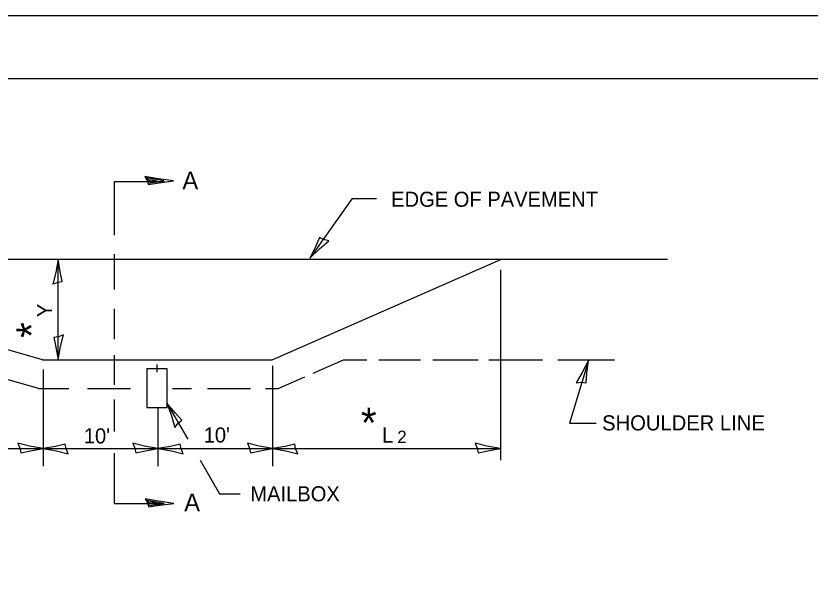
# Model space of a CAD drawing. Extents: x 1875357 to 1890680, y 2257528 to 2269761.
# Drawn here: x 1877347.5 to 1877664, y 2268518.2 to 2268740.7 of the extents above; entities that cross this region are included whole.
import ezdxf

# ---------------------------------------------------------------- set-up
doc = ezdxf.new("R2010")
doc.units = 0
for name, color, linetype in [('Level 63', 7, 'Continuous'), ('ROW_PR_Notes', 7, 'Continuous'), ('Sheets_50 Reference Boundary', 7, 'Continuous'), ('Sheets_General Details', 7, 'Continuous'), ('Sheets_Printer Plotting Border', 7, 'Continuous')]:
    doc.layers.add(name, color=color, linetype=linetype)

msp = doc.modelspace()

# ---------------------------------------------------------------- linework, layer by layer
at = {"layer": 'Level 63'}
for p, q in [((1877358.28, 2268568.25), (1877404.1, 2268568.25)), ((1877404.1, 2268568.25), (1877449.78, 2268568.25))]:
    msp.add_line(p, q, dxfattribs=at)
at = {"layer": 'ROW_PR_Notes'}
for p, q in [((1877386.76, 2268674.67), (1877406.66, 2268674.67)), ((1877386.76, 2268653.36), (1877386.76, 2268674.67)), ((1877481.48, 2268667.92), (1877464.67, 2268644.1)), ((1877481.48, 2268667.92), (1877491.15, 2268667.92)), ((1877386.76, 2268631.61), (1877386.76, 2268645.69)), ((1877188.13, 2268643.72), (1877607.15, 2268643.72)), ((1877358.1, 2268603.61), (1877220.11, 2268643.72)), ((1877364.29, 2268603.61), (1877364.29, 2268643.72)), ((1877449.55, 2268603.61), (1877541.01, 2268643.72)), ((1877540.65, 2268639.47), (1877540.65, 2268563.61)), ((1877386.76, 2268611.82), (1877386.76, 2268623.94)), ((1877386.76, 2268593.63), (1877386.76, 2268605.4)), ((1877358.1, 2268603.61), (1877449.55, 2268603.61)), ((1877403.65, 2268601.76), (1877403.65, 2268598.64)), ((1877449.73, 2268601.27), (1877449.73, 2268561.22)), ((1877465.97, 2268598.3), (1877478.07, 2268603.61)), ((1877478.07, 2268603.61), (1877487.35, 2268603.61)), ((1877492.09, 2268603.61), (1877508.8, 2268603.61)), ((1877513.65, 2268603.61), (1877531.74, 2268603.61)), ((1877535.93, 2268603.61), (1877557.33, 2268603.61)), ((1877563.51, 2268603.61), (1877586.01, 2268603.61)), ((1877575.73, 2268603.39), (1877568.09, 2268578.42)), ((1877358.28, 2268599.8), (1877358.28, 2268561.22)), ((1877399.64, 2268600.15), (1877399.64, 2268584.64)), ((1877399.64, 2268600.15), (1877407.66, 2268600.15)), ((1877407.66, 2268600.15), (1877407.66, 2268584.64)), ((1877356.47, 2268592.15), (1877341.11, 2268596.62)), ((1877451.95, 2268592.15), (1877462.57, 2268596.81)), ((1877356.47, 2268592.15), (1877368.57, 2268592.15)), ((1877376.06, 2268592.15), (1877393.17, 2268592.15)), ((1877409.85, 2268592.15), (1877417.42, 2268592.15)), ((1877423.84, 2268592.15), (1877440.96, 2268592.15)), ((1877447.02, 2268592.15), (1877451.95, 2268592.15)), ((1877386.76, 2268575.09), (1877386.76, 2268587.75)), ((1877407.66, 2268586.33), (1877415.94, 2268572.04)), ((1877399.64, 2268584.64), (1877407.66, 2268584.64)), ((1877404, 2268584.64), (1877404, 2268561.22)), ((1877568.09, 2268578.42), (1877578.73, 2268578.42)), ((1877220.29, 2268568.25), (1877358.28, 2268568.25)), ((1877386.76, 2268546.29), (1877386.76, 2268566.35)), ((1877449.78, 2268568.25), (1877540.54, 2268568.25)), ((1877420.86, 2268563.55), (1877428.6, 2268550.2)), ((1877428.6, 2268550.2), (1877436.91, 2268550.2)), ((1877386.76, 2268546.29), (1877406.36, 2268546.29))]:
    msp.add_line(p, q, dxfattribs=at)
for points in [[(1877399.78, 2268675.1), (1877400.13, 2268673.53), (1877404.58, 2268674.21), (1877410.32, 2268674.95), (1877404.2, 2268675.79), (1877398.84, 2268676.73), (1877399.78, 2268675.1), (1877400.25, 2268674.06), (1877406.47, 2268674.95), (1877399.67, 2268676.15), (1877400.68, 2268674.81), (1877403.54, 2268674.99), (1877400.79, 2268675.41)], [(1877399.93, 2268546.55), (1877400.29, 2268544.98), (1877404.74, 2268545.66), (1877410.48, 2268546.4), (1877404.36, 2268547.24), (1877399, 2268548.18), (1877399.93, 2268546.55), (1877400.41, 2268545.51), (1877406.62, 2268546.4), (1877399.82, 2268547.6), (1877400.83, 2268546.26), (1877403.69, 2268546.44), (1877400.95, 2268546.86)]]:
    msp.add_lwpolyline(points, dxfattribs=at)
for points in [[(1877472.15, 2268651.06), (1877470.11, 2268651.51), (1877468.42, 2268652.31), (1877466.85, 2268648.69), (1877464.67, 2268644.1), (1877468.54, 2268647.9)], [(1877362.2, 2268633.72), (1877364.12, 2268634.54), (1877365.96, 2268634.85), (1877365.16, 2268638.72), (1877364.29, 2268643.72), (1877363.32, 2268638.39)], [(1877366.38, 2268613.61), (1877364.46, 2268612.79), (1877362.62, 2268612.48), (1877363.43, 2268608.61), (1877364.29, 2268603.61), (1877365.26, 2268608.94)], [(1877570.8, 2268594.44), (1877572.88, 2268594.65), (1877574.73, 2268594.42), (1877575.09, 2268598.35), (1877575.73, 2268603.39), (1877573.24, 2268598.57)], [(1877410.86, 2268576.63), (1877412.12, 2268578.3), (1877413.55, 2268579.5), (1877410.91, 2268582.44), (1877407.66, 2268586.33), (1877409.49, 2268581.23)], [(1877348.28, 2268570.35), (1877349.09, 2268568.42), (1877349.41, 2268566.58), (1877353.28, 2268567.39), (1877358.28, 2268568.25), (1877352.94, 2268569.22)], [(1877368.28, 2268566.16), (1877367.46, 2268568.08), (1877367.15, 2268569.93), (1877363.28, 2268569.12), (1877358.28, 2268568.25), (1877363.61, 2268567.28)], [(1877394.1, 2268570.35), (1877394.91, 2268568.42), (1877395.23, 2268566.58), (1877399.1, 2268567.39), (1877404.1, 2268568.25), (1877398.76, 2268569.22)], [(1877414.09, 2268566.16), (1877413.28, 2268568.08), (1877412.97, 2268569.93), (1877409.1, 2268569.12), (1877404.1, 2268568.25), (1877409.43, 2268567.28)], [(1877439.79, 2268570.35), (1877440.6, 2268568.42), (1877440.91, 2268566.58), (1877444.78, 2268567.39), (1877449.78, 2268568.25), (1877444.45, 2268569.22)], [(1877459.78, 2268566.16), (1877458.97, 2268568.08), (1877458.65, 2268569.93), (1877454.78, 2268569.12), (1877449.78, 2268568.25), (1877455.12, 2268567.28)], [(1877530.54, 2268570.35), (1877531.36, 2268568.42), (1877531.67, 2268566.58), (1877535.54, 2268567.39), (1877540.54, 2268568.25), (1877535.21, 2268569.22)]]:
    msp.add_lwpolyline(points, close=True, dxfattribs=at)
at = {"layer": 'Sheets_50 Reference Boundary'}
msp.add_lwpolyline([(1877157.4, 2268715.69), (1878732.4, 2268715.69), (1878732.4, 2267715.7), (1877157.4, 2267715.7)], close=True, dxfattribs=at)
at = {"layer": 'Sheets_General Details'}
msp.add_line((1878757.4, 2268740.7), (1877057.4, 2268740.7), dxfattribs=at)
msp.add_lwpolyline([(1877157.4, 2268715.7), (1878732.4, 2268715.7), (1878732.4, 2267665.7), (1877157.4, 2267665.7)], close=True, dxfattribs=at)
at = {"layer": 'Sheets_Printer Plotting Border'}
msp.add_lwpolyline([(1877057.4, 2267640.7), (1878757.4, 2267640.7), (1878757.4, 2268740.7), (1877057.4, 2268740.7)], close=True, dxfattribs=at)

# ---------------------------------------------------------------- texts
at = {"layer": 'Level 63'}
msp.add_text('Y', height=6, rotation=90, dxfattribs=at).set_placement((1877361.91, 2268620.61))
for s, height, p in [("10'", 6, (1877374.53, 2268570.29)), ("10'", 6, (1877422.31, 2268570.65)), ('L', 6, (1877493.46, 2268570.65)), ('2', 5, (1877499.49, 2268570.39))]:
    msp.add_text(s, height=height, dxfattribs=at).set_placement(p)
at = {"layer": 'ROW_PR_Notes'}
for s, height, p in [('A', 7.02, (1877413.86, 2268671.62)), ('EDGE OF PAVEMENT', 6, (1877497.03, 2268664.61)), ('*', 12.03, (1877484.99, 2268572.54)), ('SHOULDER LINE', 6.0168, (1877581.13, 2268575.47)), ('A', 7.02, (1877414.57, 2268543.25)), ('MAILBOX', 6, (1877440.9, 2268547.21))]:
    msp.add_text(s, height=height, dxfattribs=at).set_placement(p)
msp.add_text('*', height=12.03, rotation=90, dxfattribs=at).set_placement((1877359.71, 2268612.34))

doc.saveas('drawing.dxf')
